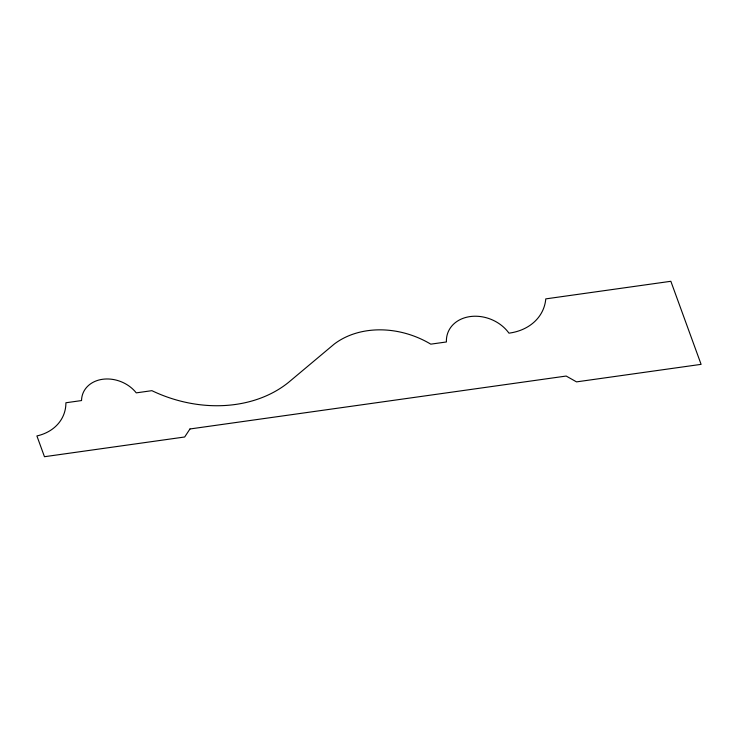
<?xml version="1.0" encoding="UTF-8"?>
<svg xmlns="http://www.w3.org/2000/svg" width="738" height="738" viewBox="0 0 738 738"><rect width="100%" height="100%" fill="white"/><g stroke="black" fill="none" stroke-linecap="round" stroke-linejoin="round"><path stroke-width="1.11" d="M189.97 428.972L184.675 436.988L44.465 456.711L36.9 435.946A48.671 38.976 22 0 0 65.903 402.764L81.54 400.559A31.116 24.917 22 0 1 102.554 379.286A31.116 24.917 22 0 1 136.253 392.865L151.89 390.67A124.501 99.695 22 0 0 288.567 382.358L334.249 344.065A81.77 65.479 22 0 1 430.789 344.157L446.416 341.962A35.018 28.044 22 0 1 470.051 316.584A35.018 28.044 22 0 1 508.962 333.161A53.994 43.238 22 0 0 545.779 298.881L670.851 281.289L701.1 364.351L576.526 381.878L566.184 376.048L189.97 428.972"/></g></svg>
